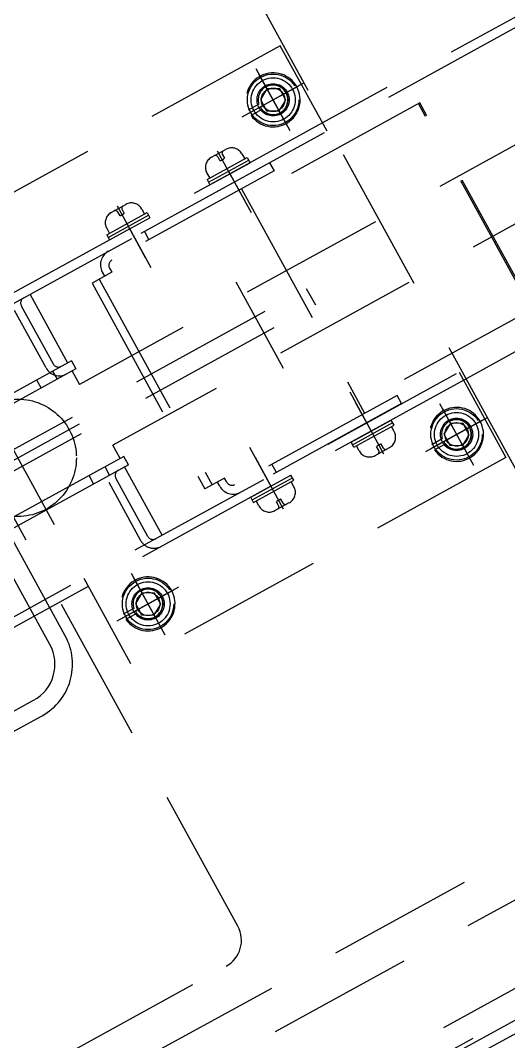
# Model space of a CAD drawing. Header units: millimetres. Extents: x 75184266 to 76346726, y -35850126 to -33679385.
# Drawn here: x 75327999.7 to 75328082.9, y -34896534.8 to -34896360.9 of the extents above; entities that cross this region are included whole.
import ezdxf

# ---------------------------------------------------------------- set-up
doc = ezdxf.new("R2010")
doc.units = ezdxf.units.MM
doc.header["$LTSCALE"] = 50
doc.header["$MEASUREMENT"] = 0
doc.linetypes.add('XR-지하3층$0$생활체육시설(최종)$0$HIDDENX2', pattern=[0.75, 0.5, -0.25])
doc.layers.add('건축', color=8, linetype='CONTINUOUS', plot=False)

msp = doc.modelspace()

# ---------------------------------------------------------------- linework, layer by layer
at = {"layer": '건축', "linetype": 'XR-지하3층$0$생활체육시설(최종)$0$HIDDENX2'}
for p, q in [((75328259.38, -34896264.08, 0), (75328051.19, -34896378.37, 0)), ((75327930.98, -34896446.17, 0), (75328260.28, -34896265.42, 0)), ((75328290.34, -34896268.88, 0), (75328009.73, -34896422.91, 0)), ((75328296.02, -34896279.22, 0), (75328015.41, -34896433.26, 0)), ((75328120.92, -34896504.36, 0), (75328006.39, -34896295.73, 0)), ((75327953.5, -34896487.2, 0), (75328282.8, -34896306.44, 0)), ((75328283.44, -34896307.91, 0), (75328075.25, -34896422.2, 0)), ((75328036.75, -34896515.2, 0), (75327952.06, -34896360.91, 0)), ((75327878.8, -34896623.35, 0), (75328350.68, -34896364.32, 0)), ((75328043.97, -34896365.22, 0), (75327979.98, -34896400.35, 0)), ((75328051.96, -34896379.77, 0), (75328043.97, -34896365.22, 0)), ((75328045.64, -34896379.7, 0), (75328039.87, -34896369.18, 0)), ((75328045.16, -34896378.82, 0), (75328040.35, -34896370.06, 0)), ((75328037.5, -34896377.33, 0), (75328048.02, -34896371.55, 0)), ((75328038.37, -34896376.85, 0), (75328047.14, -34896372.03, 0)), ((75328041.71, -34896372.54, 0), (75328040.59, -34896374.39, 0)), ((75328043.88, -34896372.59, 0), (75328041.71, -34896372.54, 0)), ((75328044.92, -34896374.49, 0), (75328043.88, -34896372.59, 0)), ((75328040.59, -34896374.39, 0), (75328041.63, -34896376.29, 0)), ((75328043.8, -34896376.34, 0), (75328044.92, -34896374.49, 0)), ((75328067.78, -34896374.96, 0), (75328038.23, -34896391.18, 0)), ((75328040.32, -34896375.2, 0), (75328038.51, -34896376.2, 0)), ((75328040.81, -34896376.08, 0), (75328038.99, -34896377.08, 0)), ((75328041.63, -34896376.29, 0), (75328043.8, -34896376.34, 0)), ((75328086.8, -34896410.15, 0), (75328067.56, -34896375.09, 0)), ((75328087.03, -34896410.03, 0), (75328067.78, -34896374.96, 0)), ((75328051.19, -34896378.37, 0), (75327987.19, -34896413.49, 0)), ((75328359.34, -34896380.1, 0), (75327887.46, -34896639.13, 0)), ((75328360.3, -34896381.85, 0), (75327888.42, -34896640.88, 0)), ((75328360.3, -34896381.85, 0), (75327888.42, -34896640.88, 0)), ((75328032.26, -34896384.22, 0), (75328034.73, -34896382.87, 0)), ((75328039.07, -34896393.69, 0), (75328033.29, -34896383.17, 0)), ((75328042.14, -34896385.16, 0), (75328014.66, -34896400.24, 0)), ((75328031.5, -34896388.03, 0), (75328038.35, -34896384.27, 0)), ((75328031.74, -34896388.47, 0), (75328038.59, -34896384.71, 0)), ((75328031.98, -34896388.91, 0), (75328038.84, -34896385.15, 0)), ((75328033.32, -34896384.14, 0), (75328033.69, -34896384.82, 0)), ((75328034.09, -34896383.72, 0), (75328034.46, -34896384.4, 0)), ((75328037.45, -34896383.66, 0), (75328037.92, -34896384.51, 0)), ((75328038.35, -34896384.27, 0), (75328038.84, -34896385.15, 0)), ((75328042.14, -34896385.16, 0), (75328042.91, -34896386.56, 0)), ((75328042.91, -34896386.56, 0), (75328015.26, -34896401.74, 0)), ((75328031.47, -34896386.94, 0), (75328031.94, -34896387.79, 0)), ((75328038.11, -34896391.95, 0), (75328035.19, -34896386.63, 0)), ((75328031.5, -34896388.03, 0), (75328031.98, -34896388.91, 0)), ((75328037.37, -34896389.6, 0), (75328058.35, -34896427.82, 0)), ((75328015.17, -34896393.61, 0), (75328017.64, -34896392.25, 0)), ((75328014.41, -34896397.42, 0), (75328021.26, -34896393.65, 0)), ((75328021.97, -34896403.07, 0), (75328016.2, -34896392.56, 0)), ((75328016.23, -34896393.52, 0), (75328016.6, -34896394.2, 0)), ((75328017, -34896393.1, 0), (75328017.37, -34896393.78, 0)), ((75328020.35, -34896393.04, 0), (75328020.82, -34896393.9, 0)), ((75328021.26, -34896393.65, 0), (75328021.74, -34896394.53, 0)), ((75328014.65, -34896397.86, 0), (75328021.5, -34896394.09, 0)), ((75328014.89, -34896398.29, 0), (75328021.74, -34896394.53, 0)), ((75328014.38, -34896396.32, 0), (75328014.84, -34896397.18, 0)), ((75328014.41, -34896397.42, 0), (75328014.89, -34896398.29, 0)), ((75328021.01, -34896401.33, 0), (75328018.09, -34896396.01, 0)), ((75328020.81, -34896396.87, 0), (75328021.58, -34896398.27, 0)), ((75328015.25, -34896403.8, 0), (75328011.89, -34896405.64, 0)), ((75328013.64, -34896403.77, 0), (75328014.02, -34896404.47, 0)), ((75328014.86, -34896403.1, 0), (75328015.25, -34896403.8, 0)), ((75328011.89, -34896405.64, 0), (75328031.13, -34896440.71, 0)), ((75328013.11, -34896404.97, 0), (75328032.36, -34896440.04, 0)), ((75328036.39, -34896405.45, 0), (75328044.46, -34896420.14, 0)), ((75327986.62, -34896440.5, 0), (75328048.42, -34896406.58, 0)), ((75328001.31, -34896407.57, 0), (75328007.71, -34896419.23, 0)), ((75328048.42, -34896406.58, 0), (75328049.96, -34896409.38, 0)), ((75327988.16, -34896443.31, 0), (75328049.96, -34896409.38, 0)), ((75327999.83, -34896409.52, 0), (75328005.27, -34896419.43, 0)), ((75328004.05, -34896420.1, 0), (75327998.67, -34896410.3, 0)), ((75328087.03, -34896410.03, 0), (75328057.48, -34896426.25, 0)), ((75328007.32, -34896465.75, 0), (75327977.97, -34896412.28, 0)), ((75328004.69, -34896467.2, 0), (75327975.34, -34896413.72, 0)), ((75328008.36, -34896418.88, 0), (75327974.6, -34896437.41, 0)), ((75328008.36, -34896418.88, 0), (75328009.13, -34896420.28, 0)), ((75328009.13, -34896420.28, 0), (75327975.54, -34896438.71, 0)), ((75328005.15, -34896420.64, 0), (75328005.92, -34896422.04, 0)), ((75328008.48, -34896420.63, 0), (75328009.73, -34896422.91, 0)), ((75328074.48, -34896420.8, 0), (75328082.46, -34896435.35, 0)), ((75328002.42, -34896422.13, 0), (75328003.19, -34896423.54, 0)), ((75328075.25, -34896422.2, 0), (75328011.25, -34896457.33, 0)), ((75328005.48, -34896446.81, 0), (75327992.97, -34896424.01, 0)), ((75328063.89, -34896424.78, 0), (75328036.24, -34896439.96, 0)), ((75328055.81, -34896424.2, 0), (75328061.58, -34896434.72, 0)), ((75328064.66, -34896426.18, 0), (75328063.89, -34896424.78, 0)), ((75327414.4, -34896893.32, 0), (75328264.72, -34896426.56, 0)), ((75328064.66, -34896426.18, 0), (75328037.18, -34896441.27, 0)), ((75328056.77, -34896425.94, 0), (75328059.69, -34896431.26, 0)), ((75328071.15, -34896426.16, 0), (75328076.92, -34896436.68, 0)), ((75328076.44, -34896435.8, 0), (75328071.63, -34896427.04, 0)), ((75328068.77, -34896434.31, 0), (75328079.29, -34896428.53, 0)), ((75327987.83, -34896441.67, 0), (75328010.62, -34896429.15, 0)), ((75328056.04, -34896432.74, 0), (75328062.89, -34896428.98, 0)), ((75328056.28, -34896433.18, 0), (75328063.14, -34896429.42, 0)), ((75328056.52, -34896433.62, 0), (75328063.38, -34896429.86, 0)), ((75328063.38, -34896429.86, 0), (75328062.89, -34896428.98, 0)), ((75328063.41, -34896430.95, 0), (75328062.94, -34896430.1, 0)), ((75328069.65, -34896433.83, 0), (75328078.42, -34896429.01, 0)), ((75328072.99, -34896429.52, 0), (75328071.87, -34896431.37, 0)), ((75328075.16, -34896429.57, 0), (75328072.99, -34896429.52, 0)), ((75328076.2, -34896431.47, 0), (75328075.16, -34896429.57, 0)), ((75328071.6, -34896432.18, 0), (75328069.79, -34896433.18, 0)), ((75328071.87, -34896431.37, 0), (75328072.91, -34896433.27, 0)), ((75328075.08, -34896433.32, 0), (75328076.2, -34896431.47, 0)), ((75328016.66, -34896435.54, 0), (75328015.41, -34896433.26, 0)), ((75328038.72, -34896433.58, 0), (75328044.49, -34896444.1, 0)), ((75328056.52, -34896433.62, 0), (75328056.04, -34896432.74, 0)), ((75328057.43, -34896434.23, 0), (75328056.96, -34896433.38, 0)), ((75328060.14, -34896435.02, 0), (75328062.62, -34896433.67, 0)), ((75328060.78, -34896434.17, 0), (75328060.41, -34896433.49, 0)), ((75328061.55, -34896433.75, 0), (75328061.18, -34896433.07, 0)), ((75328072.08, -34896433.06, 0), (75328070.27, -34896434.06, 0)), ((75328072.91, -34896433.27, 0), (75328075.08, -34896433.32, 0)), ((75328017.31, -34896435.18, 0), (75327983.72, -34896453.62, 0)), ((75328018.08, -34896436.58, 0), (75328017.31, -34896435.18, 0)), ((75328082.46, -34896435.35, 0), (75328018.47, -34896470.47, 0)), ((75328039.67, -34896435.32, 0), (75328042.59, -34896440.64, 0)), ((75328018.08, -34896436.58, 0), (75327984.32, -34896455.12, 0)), ((75328014.87, -34896438.34, 0), (75328014.1, -34896436.94, 0)), ((75328023.83, -34896448.6, 0), (75328017.43, -34896436.94, 0)), ((75328043.33, -34896437.89, 0), (75328042.56, -34896436.49, 0)), ((75328012.14, -34896439.84, 0), (75328011.37, -34896438.44, 0)), ((75328021.39, -34896448.79, 0), (75328015.95, -34896438.89, 0)), ((75328034.49, -34896438.87, 0), (75328031.13, -34896440.71, 0)), ((75328034.88, -34896439.57, 0), (75328034.49, -34896438.87, 0)), ((75328038.95, -34896442.12, 0), (75328045.8, -34896438.36, 0)), ((75328039.19, -34896442.56, 0), (75328046.04, -34896438.8, 0)), ((75328039.43, -34896443, 0), (75328046.28, -34896439.24, 0)), ((75328046.28, -34896439.24, 0), (75328045.8, -34896438.36, 0)), ((75327461.76, -34896844.51, 0), (75328198.12, -34896440.3, 0)), ((75328014.73, -34896439.56, 0), (75328020.11, -34896449.36, 0)), ((75328033.65, -34896440.24, 0), (75328033.27, -34896439.54, 0)), ((75328046.31, -34896440.33, 0), (75328045.84, -34896439.48, 0)), ((75328039.43, -34896443, 0), (75328038.95, -34896442.12, 0)), ((75328044.46, -34896443.13, 0), (75328044.09, -34896442.45, 0)), ((75328040.33, -34896443.61, 0), (75328039.87, -34896442.76, 0)), ((75328043.05, -34896444.4, 0), (75328045.52, -34896443.05, 0)), ((75328043.69, -34896443.55, 0), (75328043.32, -34896442.88, 0)), ((75328010.48, -34896455.92, 0), (75328018.47, -34896470.47, 0)), ((75328018.55, -34896455.03, 0), (75328024.32, -34896465.55, 0)), ((75328023.84, -34896464.67, 0), (75328019.03, -34896455.91, 0)), ((75328011.25, -34896457.33, 0), (75327954.27, -34896488.6, 0)), ((75328016.18, -34896463.18, 0), (75328026.7, -34896457.4, 0)), ((75328017.05, -34896462.7, 0), (75328025.82, -34896457.89, 0)), ((75328020.4, -34896458.39, 0), (75328019.27, -34896460.24, 0)), ((75328022.56, -34896458.44, 0), (75328020.4, -34896458.39, 0)), ((75328023.6, -34896460.34, 0), (75328022.56, -34896458.44, 0)), ((75328019, -34896461.06, 0), (75328017.19, -34896462.05, 0)), ((75328019.27, -34896460.24, 0), (75328020.31, -34896462.14, 0)), ((75328022.48, -34896462.19, 0), (75328023.6, -34896460.34, 0)), ((75328019.49, -34896461.93, 0), (75328017.67, -34896462.93, 0)), ((75328020.31, -34896462.14, 0), (75328022.48, -34896462.19, 0)), ((75327948.45, -34896506.06, 0), (75328001.92, -34896476.7, 0)), ((75327949.89, -34896508.69, 0), (75328003.37, -34896479.33, 0)), ((75327890.58, -34896636.5, 0), (75328118.94, -34896511.15, 0)), ((75327875.67, -34896609.32, 0), (75328034.77, -34896521.99, 0))]:
    msp.add_line(p, q, dxfattribs=at)
for centre, radius in [((75328042.76, -34896374.44, 0), 4.38), ((75328042.76, -34896374.44, 0), 3.75), ((75328042.76, -34896374.44, 0), 2.75), ((75328042.76, -34896374.44, 0), 2), ((75327999.22, -34896435.41, 0), 10), ((75328074.03, -34896431.42, 0), 4.38), ((75328074.03, -34896431.42, 0), 3.75), ((75328074.03, -34896431.42, 0), 2.75), ((75328074.03, -34896431.42, 0), 2), ((75328021.44, -34896460.29, 0), 4.38), ((75328021.44, -34896460.29, 0), 3.75), ((75328021.44, -34896460.29, 0), 2.75), ((75328021.44, -34896460.29, 0), 2)]:
    msp.add_circle(centre, radius, dxfattribs=at)
for centre, radius, start, end in [((75328042.76, -34896374.44, 0), 4.6, 215.0036, 202.5233), ((75328042.76, -34896374.44, 0), 2.55, 220.0712, 197.4557), ((75328042.76, -34896374.44, 0), 2.5, 208.7634, 118.7634), ((75328034.48, -34896383.51, 0), 0.438, 118.7634, 208.7634), ((75328035.69, -34896384.62, 0), 2, 28.7634, 118.7634), ((75328033.22, -34896385.98, 0), 2, 118.7634, 208.7634), ((75328032.94, -34896384.35, 0), 0.438, 28.7634, 118.7634), ((75328033.05, -34896382.72, 0), 2.19, 287.2265, 310.3004), ((75328018.6, -34896394, 0), 2, 28.7634, 118.7634), ((75328016.13, -34896395.36, 0), 2, 118.7634, 208.7634), ((75328015.84, -34896393.73, 0), 0.438, 28.7634, 118.7634), ((75328015.95, -34896392.11, 0), 2.19, 287.2265, 310.3004), ((75328017.38, -34896392.89, 0), 0.438, 118.7634, 208.7634), ((75328015.91, -34896402.52, 0), 2.6, 118.7634, 208.7634), ((75328015.74, -34896402.62, 0), 1, 118.7634, 208.7634), ((75328000.71, -34896409.04, 0), 1, 118.7634, 208.7634), ((75328006.32, -34896418.85, 0), 2.6, 208.7634, 298.7634), ((75328006.15, -34896418.95, 0), 1, 208.7634, 298.7634), ((75328074.03, -34896431.42, 0), 4.6, 215.0036, 202.5233), ((75328074.03, -34896431.42, 0), 2.55, 220.0712, 197.4557), ((75328074.03, -34896431.42, 0), 2.5, 208.7634, 118.7634), ((75328061.65, -34896431.91, 0), 2, 298.7634, 28.7634), ((75328061.83, -34896435.16, 0), 2.19, 107.2265, 130.3004), ((75328061.94, -34896433.54, 0), 0.438, 208.7634, 298.7634), ((75328059.18, -34896433.27, 0), 2, 208.7634, 298.7634), ((75328060.4, -34896434.38, 0), 0.438, 298.7634, 28.7634), ((75328016.83, -34896438.41, 0), 1, 118.7634, 208.7634), ((75328035.93, -34896438.99, 0), 2.6, 208.7634, 298.7634), ((75328035.75, -34896439.09, 0), 1, 208.7634, 298.7634), ((75328044.56, -34896441.3, 0), 2, 298.7634, 28.7634), ((75328044.74, -34896444.55, 0), 2.19, 107.2265, 130.3004), ((75328042.09, -34896442.65, 0), 2, 208.7634, 298.7634), ((75328043.31, -34896443.76, 0), 0.438, 298.7634, 28.7634), ((75328044.84, -34896442.92, 0), 0.438, 208.7634, 298.7634), ((75328022.44, -34896448.22, 0), 2.6, 206.1043, 298.7634), ((75328022.27, -34896448.31, 0), 1, 208.7634, 298.7634), ((75328021.44, -34896460.29, 0), 4.6, 215.0036, 202.5233), ((75328021.44, -34896460.29, 0), 2.55, 220.0712, 197.4557), ((75328021.44, -34896460.29, 0), 2.5, 208.7634, 118.7634), ((75327998.56, -34896470.57, 0), 10, 298.7634, 28.7634), ((75327998.56, -34896470.57, 0), 7, 298.7634, 28.7634), ((75328032.36, -34896517.6, 0), 5, 298.7634, 28.7634)]:
    msp.add_arc(centre, radius, start, end, dxfattribs=at)

doc.saveas('drawing.dxf')
